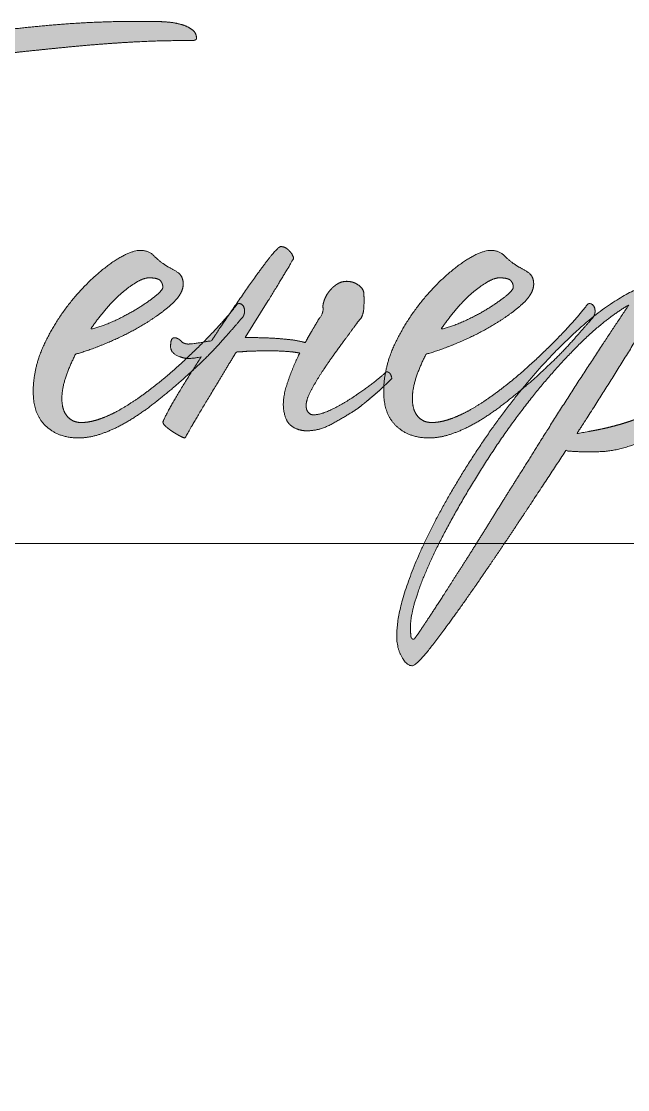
# Model space of a CAD drawing. Header units: metres. Extents: x 0 to 61.5, y -2.9 to 31.9.
# Drawn here: x 46.834 to 47.344, y 2.54 to 3.44 of the extents above; entities that cross this region are included whole.
import ezdxf

# ---------------------------------------------------------------- set-up
doc = ezdxf.new("R2010")
doc.units = ezdxf.units.M
doc.header["$MEASUREMENT"] = 0
doc.layers.add('Level 63', color=7, linetype='Continuous', lineweight=0)

# ---------------------------------------------------------------- blocks, each defined once
blk = doc.blocks.new('*U38')
at = {"linetype": 'Continuous', "lineweight": 0}
h = blk.add_hatch(color=5, dxfattribs=at)
edge = h.paths.add_edge_path()
edge.add_spline(control_points=[(-0.52751, 0.19882), (-0.50841, 0.20081), (-0.48812, 0.203), (-0.46783, 0.20519), (-0.44714, 0.20718), (-0.42646, 0.20916), (-0.40617, 0.21036), (-0.38588, 0.21155), (-0.36718, 0.21155)], knot_values=[0, 0, 0, 0.25, 0.25, 0.5, 0.5, 0.75, 0.75, 1, 1, 1], degree=2, periodic=0)
edge.add_line((-0.36718, 0.21155), (-0.36161, 0.21155))
edge.add_spline(control_points=[(-0.36161, 0.21155), (-0.35763, 0.21155), (-0.35763, 0.21313), (-0.35763, 0.2171), (-0.36082, 0.21948), (-0.364, 0.22185), (-0.36897, 0.22324), (-0.37394, 0.22463), (-0.37971, 0.22502), (-0.38548, 0.22542), (-0.39026, 0.22542)], knot_values=[0, 0, 0, 0.2, 0.2, 0.4, 0.4, 0.6, 0.6, 0.8, 0.8, 1, 1, 1], degree=2, periodic=0)
edge.add_line((-0.39026, 0.22542), (-0.3998, 0.22542))
edge.add_spline(control_points=[(-0.3998, 0.22542), (-0.43322, 0.22542), (-0.46565, 0.22244), (-0.49807, 0.21947), (-0.5303, 0.21472)], knot_values=[0, 0, 0, 0.5, 0.5, 1, 1, 1], degree=2, periodic=0)
edge.add_line((-0.5303, 0.21472), (-0.53945, 0.2163))
edge.add_line((-0.53945, 0.2163), (-0.54462, 0.21274))
edge.add_spline(control_points=[(-0.54462, 0.21274), (-0.55098, 0.21155), (-0.55834, 0.21056), (-0.5657, 0.20956), (-0.57326, 0.20837), (-0.58082, 0.20717), (-0.58818, 0.20578), (-0.59554, 0.20439), (-0.60151, 0.2024), (-0.60628, 0.20121), (-0.60628, 0.19683), (-0.60628, 0.19246), (-0.60429, 0.19086), (-0.6023, 0.18927), (-0.59753, 0.18927), (-0.58838, 0.18927), (-0.57823, 0.19126), (-0.56809, 0.19325), (-0.55894, 0.19444)], knot_values=[0, 0, 0, 0.111111, 0.111111, 0.222222, 0.222222, 0.333333, 0.333333, 0.444444, 0.444444, 0.555556, 0.555556, 0.666667, 0.666667, 0.777778, 0.777778, 0.888889, 0.888889, 1, 1, 1], degree=2, periodic=0)
edge.add_spline(control_points=[(-0.55894, 0.19444), (-0.56411, 0.18689), (-0.57465, 0.17058), (-0.5852, 0.15426), (-0.59793, 0.13417), (-0.61066, 0.11408), (-0.62398, 0.0926), (-0.63731, 0.07111), (-0.64805, 0.05361), (-0.65999, 0.03412), (-0.67113, 0.01403), (-0.68227, -0.00606), (-0.69042, -0.02337), (-0.69858, -0.04068), (-0.70335, -0.05361), (-0.70812, -0.06654), (-0.70733, -0.07171), (-0.70693, -0.07489), (-0.70494, -0.07907), (-0.70295, -0.08324), (-0.70017, -0.08702), (-0.69738, -0.0908), (-0.6942, -0.09339), (-0.69102, -0.09597), (-0.68784, -0.09558), (-0.68505, -0.09518), (-0.68028, -0.08603), (-0.6755, -0.07688), (-0.67073, -0.06554), (-0.66595, -0.0542), (-0.66198, -0.04406), (-0.658, -0.03392), (-0.6572, -0.03192)], knot_values=[0, 0, 0, 0.0625, 0.0625, 0.125, 0.125, 0.1875, 0.1875, 0.25, 0.25, 0.3125, 0.3125, 0.375, 0.375, 0.4375, 0.4375, 0.5, 0.5, 0.5625, 0.5625, 0.625, 0.625, 0.6875, 0.6875, 0.75, 0.75, 0.8125, 0.8125, 0.875, 0.875, 0.9375, 0.9375, 1, 1, 1], degree=2, periodic=0)
edge.add_spline(control_points=[(-0.6572, -0.03192), (-0.6572, -0.02874), (-0.65999, -0.02994)], knot_values=[0, 0, 0, 1, 1, 1], degree=2, periodic=0)
edge.add_spline(control_points=[(-0.65999, -0.02994), (-0.66118, -0.03073), (-0.66377, -0.03391), (-0.66635, -0.03709), (-0.66934, -0.04107), (-0.67232, -0.04505), (-0.67471, -0.04863), (-0.6771, -0.05222), (-0.67829, -0.05341)], knot_values=[0, 0, 0, 0.25, 0.25, 0.5, 0.5, 0.75, 0.75, 1, 1, 1], degree=2, periodic=0)
edge.add_line((-0.67829, -0.05341), (-0.67948, -0.05301))
edge.add_spline(control_points=[(-0.67948, -0.05301), (-0.67948, -0.05181), (-0.67491, -0.04306), (-0.67033, -0.03431), (-0.66158, -0.01939), (-0.65283, -0.00447), (-0.6403, 0.01582), (-0.62776, 0.03611), (-0.61225, 0.06077)], knot_values=[0, 0, 0, 0.25, 0.25, 0.5, 0.5, 0.75, 0.75, 1, 1, 1], degree=2, periodic=0)
edge.add_spline(control_points=[(-0.61225, 0.06077), (-0.59832, 0.08345), (-0.584, 0.10493), (-0.56968, 0.12641), (-0.55575, 0.14909), (-0.5486, 0.16063), (-0.54024, 0.17336), (-0.53189, 0.18609), (-0.52751, 0.19882)], knot_values=[0, 0, 0, 0.25, 0.25, 0.5, 0.5, 0.75, 0.75, 1, 1, 1], degree=2, periodic=0)
h = blk.add_hatch(color=5, dxfattribs=at)
edge = h.paths.add_edge_path()
edge.add_line((-0.18719, -0.20035), (-0.16948, -0.20035))
edge.add_spline(control_points=[(-0.16948, -0.20035), (-0.16465, -0.19362), (-0.15935, -0.18602), (-0.14325, -0.16295), (-0.12518, -0.1357), (-0.1071, -0.10846), (-0.0912, -0.0842)], knot_values=[0, 0, 0, 0.141373, 0.141373, 0.570687, 0.570687, 1, 1, 1], degree=2, periodic=0)
edge.add_spline(control_points=[(-0.0912, -0.0842), (-0.08603, -0.08499), (-0.07968, -0.08499)], knot_values=[0, 0, 0, 1, 1, 1], degree=2, periodic=0)
edge.add_line((-0.07968, -0.08499), (-0.06855, -0.08499))
edge.add_spline(control_points=[(-0.06855, -0.08499), (-0.05663, -0.08499), (-0.04252, -0.08002), (-0.02842, -0.07505), (-0.0161, -0.06888), (-0.00378, -0.06271), (0.00516, -0.05695), (0.0141, -0.05118), (0.0157, -0.04959)], knot_values=[0, 0, 0, 0.25, 0.25, 0.5, 0.5, 0.75, 0.75, 1, 1, 1], degree=2, periodic=0)
edge.add_spline(control_points=[(0.0157, -0.04959), (0.01887, -0.0472), (0.01887, -0.04481), (0.01887, -0.04242), (0.01689, -0.04242), (0.01569, -0.04242), (0.0141, -0.04362)], knot_values=[0, 0, 0, 0.333333, 0.333333, 0.666667, 0.666667, 1, 1, 1], degree=2, periodic=0)
edge.add_spline(control_points=[(0.0141, -0.04362), (0.01211, -0.04481), (0.00853, -0.0462), (0.00495, -0.0476), (0.00097, -0.04919), (-0.00301, -0.05078), (-0.00659, -0.05237), (-0.01017, -0.05396), (-0.01176, -0.05476)], knot_values=[0, 0, 0, 0.25, 0.25, 0.5, 0.5, 0.75, 0.75, 1, 1, 1], degree=2, periodic=0)
edge.add_line((-0.01176, -0.05476), (-0.01256, -0.05237))
edge.add_spline(control_points=[(-0.01256, -0.05237), (-0.01056, -0.05118), (-0.00499, -0.04461), (0.00057, -0.03805), (0.00634, -0.0289), (0.01211, -0.01975), (0.01655, -0.00981), (0.02098, 0.00014), (0.02098, 0.00809)], knot_values=[0, 0, 0, 0.25, 0.25, 0.5, 0.5, 0.75, 0.75, 1, 1, 1], degree=2, periodic=0)
edge.add_spline(control_points=[(0.02098, 0.00809), (0.02098, 0.03952), (-0.01202, 0.03952), (-0.01281, 0.03952), (-0.01321, 0.03932), (-0.01361, 0.03912), (-0.01441, 0.03912)], knot_values=[0, 0, 0, 0.333333, 0.333333, 0.666667, 0.666667, 1, 1, 1], degree=2, periodic=0)
edge.add_spline(control_points=[(-0.01441, 0.03912), (-0.004, 0.05661), (0.00201, 0.06794), (0.00802, 0.07927), (0.00802, 0.08165), (0.00802, 0.08406), (0.00524, 0.08406), (0.00126, 0.08406), (-0.00232, 0.08068), (-0.0059, 0.0773), (-0.00908, 0.07332), (-0.01107, 0.07054), (-0.01863, 0.06), (-0.02619, 0.04946), (-0.03693, 0.03355)], knot_values=[0, 0, 0, 0.142857, 0.142857, 0.285714, 0.285714, 0.428571, 0.428571, 0.571429, 0.571429, 0.714286, 0.714286, 0.857143, 0.857143, 1, 1, 1], degree=2, periodic=0)
edge.add_spline(control_points=[(-0.03693, 0.03355), (-0.05352, 0.02664), (-0.07114, 0.01254)], knot_values=[0, 0, 0, 1, 1, 1], degree=2, periodic=0)
edge.add_line((-0.07114, 0.01254), (-0.07142, 0.01207))
edge.add_spline(control_points=[(-0.07142, 0.01207), (-0.0762, 0.0065), (-0.08694, -0.00563), (-0.09768, -0.01777), (-0.11558, -0.03368), (-0.1192, -0.03682), (-0.12287, -0.0399)], knot_values=[0, 0, 0, 0.417557, 0.417557, 0.835113, 0.835113, 1, 1, 1], degree=2, periodic=0)
edge.add_spline(control_points=[(-0.12287, -0.0399), (-0.13889, -0.05948), (-0.15351, -0.08141), (-0.17102, -0.10766), (-0.18435, -0.13292), (-0.19768, -0.15818), (-0.20544, -0.18046), (-0.2092, -0.19124), (-0.21113, -0.20035)], knot_values=[0, 0, 0, 0.251666, 0.251666, 0.552886, 0.552886, 0.854105, 0.854105, 1, 1, 1], degree=2, periodic=0)
edge.add_line((-0.21113, -0.20035), (-0.20192, -0.20035))
edge.add_spline(control_points=[(-0.20192, -0.20035), (-0.20025, -0.19264), (-0.19649, -0.18247), (-0.18973, -0.16417), (-0.17781, -0.14169), (-0.16588, -0.11922), (-0.15037, -0.09475), (-0.13487, -0.07028), (-0.11738, -0.04801), (-0.09988, -0.02573), (-0.08139, -0.00743), (-0.06291, 0.01087), (-0.04581, 0.02082)], knot_values=[0, 0, 0, 0.100007, 0.100007, 0.280006, 0.280006, 0.460004, 0.460004, 0.640003, 0.640003, 0.820001, 0.820001, 1, 1, 1], degree=2, periodic=0)
edge.add_spline(control_points=[(-0.04581, 0.02082), (-0.05933, 0.00053), (-0.07483, -0.02314), (-0.09034, -0.04681), (-0.10505, -0.07028), (-0.11499, -0.0862), (-0.12592, -0.1035), (-0.13685, -0.12081), (-0.14719, -0.13752), (-0.15753, -0.15423), (-0.16707, -0.16914), (-0.17661, -0.18406), (-0.18397, -0.1954), (-0.18565, -0.198), (-0.18719, -0.20035)], knot_values=[0, 0, 0, 0.160543, 0.160543, 0.321085, 0.321085, 0.481628, 0.481628, 0.642171, 0.642171, 0.802713, 0.802713, 0.963256, 0.963256, 1, 1, 1], degree=2, periodic=0)
edge = h.paths.add_edge_path(flags=16)
edge.add_spline(control_points=[(-0.08318, -0.07186), (-0.08199, -0.06987), (-0.081, -0.06848), (-0.08, -0.06709), (-0.07881, -0.0651), (-0.0629, -0.04043), (-0.04738, -0.01537), (-0.03187, 0.00969), (-0.01914, 0.03078)], knot_values=[0, 0, 0, 0.25, 0.25, 0.5, 0.5, 0.75, 0.75, 1, 1, 1], degree=2, periodic=0)
edge.add_spline(control_points=[(-0.01914, 0.03078), (-0.01755, 0.03118), (-0.01437, 0.03118), (-0.00562, 0.03118), (0.00015, 0.0262), (0.00591, 0.02123), (0.00591, 0.01089)], knot_values=[0, 0, 0, 0.333333, 0.333333, 0.666667, 0.666667, 1, 1, 1], degree=2, periodic=0)
edge.add_spline(control_points=[(0.00591, 0.01089), (0.00591, -0.00224), (0.00035, -0.01418), (-0.00522, -0.02611), (-0.01258, -0.03566), (-0.01994, -0.04521), (-0.0273, -0.05157), (-0.03466, -0.05794), (-0.03863, -0.06032), (-0.04142, -0.06192), (-0.04699, -0.06371), (-0.05256, -0.0655), (-0.05892, -0.06709), (-0.06528, -0.06868), (-0.07185, -0.06987), (-0.07841, -0.07107), (-0.08318, -0.07186)], knot_values=[0, 0, 0, 0.125, 0.125, 0.25, 0.25, 0.375, 0.375, 0.5, 0.5, 0.625, 0.625, 0.75, 0.75, 0.875, 0.875, 1, 1, 1], degree=2, periodic=0)
h = blk.add_hatch(color=5, dxfattribs=at)
edge = h.paths.add_edge_path()
edge.add_spline(control_points=[(-0.22131, -0.0279), (-0.22449, -0.03095), (-0.23048, -0.03549), (-0.23704, -0.04046), (-0.2446, -0.04563), (-0.25256, -0.05081), (-0.26031, -0.05459), (-0.26807, -0.05837), (-0.27324, -0.05837), (-0.27563, -0.05837), (-0.27702, -0.05657), (-0.27842, -0.05478), (-0.27842, -0.05319)], knot_values=[0, 0, 0, 0.154355, 0.154355, 0.323484, 0.323484, 0.492613, 0.492613, 0.661742, 0.661742, 0.830871, 0.830871, 1, 1, 1], degree=2, periodic=0)
edge.add_spline(control_points=[(-0.27842, -0.05319), (-0.27921, -0.04842), (-0.27464, -0.04007), (-0.27006, -0.03171), (-0.26489, -0.02415), (-0.2625, -0.02057), (-0.25852, -0.015), (-0.25455, -0.00943), (-0.25057, -0.00406), (-0.24659, 0.00131), (-0.24341, 0.00569), (-0.24023, 0.01006), (-0.23903, 0.01126)], knot_values=[0, 0, 0, 0.166667, 0.166667, 0.333333, 0.333333, 0.5, 0.5, 0.666667, 0.666667, 0.833333, 0.833333, 1, 1, 1], degree=2, periodic=0)
edge.add_spline(control_points=[(-0.23903, 0.01126), (-0.23704, 0.01404), (-0.23684, 0.02041), (-0.23664, 0.02677), (-0.23704, 0.02996), (-0.23744, 0.03274), (-0.24102, 0.03532), (-0.2446, 0.03791), (-0.24938, 0.03791), (-0.25296, 0.03791), (-0.25614, 0.03592), (-0.25932, 0.03394), (-0.26171, 0.03095), (-0.26409, 0.02796), (-0.26529, 0.02478), (-0.26648, 0.0216), (-0.26648, 0.01961)], knot_values=[0, 0, 0, 0.125, 0.125, 0.25, 0.25, 0.375, 0.375, 0.5, 0.5, 0.625, 0.625, 0.75, 0.75, 0.875, 0.875, 1, 1, 1], degree=2, periodic=0)
edge.add_spline(control_points=[(-0.26648, 0.01961), (-0.26568, 0.01523), (-0.26927, 0.01086), (-0.27006, 0.00966), (-0.27444, 0.00211), (-0.27683, -0.00187), (-0.27921, -0.00625)], knot_values=[0, 0, 0, 0.333333, 0.333333, 0.666667, 0.666667, 1, 1, 1], degree=2, periodic=0)
edge.add_spline(control_points=[(-0.27921, -0.00625), (-0.28319, -0.00506), (-0.28916, -0.00426), (-0.29592, -0.00347), (-0.30348, -0.00307), (-0.31104, -0.00267), (-0.3182, -0.00267)], knot_values=[0, 0, 0, 0.333333, 0.333333, 0.666667, 0.666667, 1, 1, 1], degree=2, periodic=0)
edge.add_line((-0.3182, -0.00267), (-0.32258, -0.00267))
edge.add_line((-0.32258, -0.00267), (-0.30587, 0.02398))
edge.add_spline(control_points=[(-0.30587, 0.02398), (-0.29791, 0.03711), (-0.29274, 0.04566), (-0.28757, 0.05422), (-0.28757, 0.05461)], knot_values=[0, 0, 0, 0.5, 0.5, 1, 1, 1], degree=2, periodic=0)
edge.add_spline(control_points=[(-0.28757, 0.05461), (-0.28796, 0.057), (-0.29075, 0.05998), (-0.29353, 0.06297), (-0.29672, 0.06297), (-0.29871, 0.06297), (-0.30567, 0.05402), (-0.31263, 0.04507), (-0.32218, 0.03134), (-0.32522, 0.02697), (-0.32839, 0.02237)], knot_values=[0, 0, 0, 0.23155, 0.23155, 0.4631, 0.4631, 0.69465, 0.69465, 0.9262, 0.9262, 1, 1, 1], degree=2, periodic=0)
edge.add_line((-0.32839, 0.02237), (-0.32787, 0.02202))
edge.add_spline(control_points=[(-0.32787, 0.02202), (-0.32429, 0.02202), (-0.32329, 0.01863), (-0.3223, 0.01525), (-0.32429, 0.01207)], knot_values=[0, 0, 0, 0.5, 0.5, 1, 1, 1], degree=2, periodic=0)
edge.add_spline(control_points=[(-0.32429, 0.01207), (-0.32906, 0.0065), (-0.3398, -0.00563), (-0.34813, -0.01504), (-0.36076, -0.02672)], knot_values=[0, 0, 0, 0.563292, 0.563292, 1, 1, 1], degree=2, periodic=0)
edge.add_spline(control_points=[(-0.36076, -0.02672), (-0.36136, -0.02762), (-0.36196, -0.02853), (-0.37071, -0.04245), (-0.37628, -0.05239), (-0.38185, -0.06234), (-0.38185, -0.06353), (-0.38185, -0.06512), (-0.37947, -0.06711), (-0.37708, -0.0691), (-0.3743, -0.07089), (-0.37151, -0.07268), (-0.36912, -0.07388), (-0.36673, -0.07507), (-0.36594, -0.07507)], knot_values=[0, 0, 0, 0.024641, 0.024641, 0.187201, 0.187201, 0.349761, 0.349761, 0.512321, 0.512321, 0.67488, 0.67488, 0.83744, 0.83744, 1, 1, 1], degree=2, periodic=0)
edge.add_spline(control_points=[(-0.36594, -0.07507), (-0.36355, -0.07069), (-0.35699, -0.05955), (-0.35042, -0.04841), (-0.34167, -0.03409), (-0.33571, -0.02415), (-0.32894, -0.01301)], knot_values=[0, 0, 0, 0.333333, 0.333333, 0.666667, 0.666667, 1, 1, 1], degree=2, periodic=0)
edge.add_spline(control_points=[(-0.32894, -0.01301), (-0.32576, -0.01301), (-0.32218, -0.01262), (-0.31382, -0.01222), (-0.30507, -0.01222), (-0.29632, -0.01222), (-0.28836, -0.01301), (-0.28558, -0.01341), (-0.28319, -0.01381)], knot_values=[0, 0, 0, 0.25, 0.25, 0.5, 0.5, 0.75, 0.75, 1, 1, 1], degree=2, periodic=0)
edge.add_line((-0.28319, -0.01381), (-0.28398, -0.0154))
edge.add_spline(control_points=[(-0.28398, -0.0154), (-0.28876, -0.02534), (-0.29234, -0.03628), (-0.29592, -0.04722), (-0.29473, -0.05478), (-0.29353, -0.06354), (-0.28876, -0.06672), (-0.28398, -0.0699), (-0.27802, -0.0699), (-0.26887, -0.0699), (-0.25992, -0.06493), (-0.25096, -0.05996), (-0.2446, -0.05598), (-0.24142, -0.05399), (-0.23704, -0.05041), (-0.23266, -0.04683), (-0.22849, -0.04325), (-0.22518, -0.04041), (-0.2225, -0.03783)], knot_values=[0, 0, 0, 0.113755, 0.113755, 0.227509, 0.227509, 0.341264, 0.341264, 0.455018, 0.455018, 0.568773, 0.568773, 0.682527, 0.682527, 0.796282, 0.796282, 0.910037, 0.910037, 1, 1, 1], degree=2, periodic=0)
edge.add_spline(control_points=[(-0.2225, -0.03783), (-0.22224, -0.03287), (-0.22131, -0.0279)], knot_values=[0, 0, 0, 1, 1, 1], degree=2, periodic=0)
h = blk.add_hatch(color=5, dxfattribs=at)
edge = h.paths.add_edge_path()
edge.add_line((-0.3544, -0.01659), (-0.35639, -0.01699))
edge.add_spline(control_points=[(-0.35639, -0.01699), (-0.36134, -0.01789), (-0.36477, -0.01765)], knot_values=[0, 0, 0, 1, 1, 1], degree=2, periodic=0)
edge.add_spline(control_points=[(-0.36477, -0.01765), (-0.37061, -0.02311), (-0.3768, -0.02851), (-0.38516, -0.03567), (-0.39371, -0.04203), (-0.40226, -0.0484), (-0.41062, -0.05337), (-0.41897, -0.05835), (-0.42673, -0.06113), (-0.43449, -0.06392), (-0.44085, -0.06392), (-0.44722, -0.06392), (-0.451, -0.05934), (-0.45478, -0.05476), (-0.45478, -0.0468), (-0.45478, -0.03964), (-0.45199, -0.03128), (-0.44921, -0.02292), (-0.44483, -0.01457)], knot_values=[0, 0, 0, 0.047522, 0.047522, 0.166582, 0.166582, 0.285641, 0.285641, 0.404701, 0.404701, 0.523761, 0.523761, 0.642821, 0.642821, 0.76188, 0.76188, 0.88094, 0.88094, 1, 1, 1], degree=2, periodic=0)
edge.add_spline(control_points=[(-0.44483, -0.01457), (-0.43568, -0.01218), (-0.42236, -0.00661), (-0.40903, -0.00104), (-0.39689, 0.00613), (-0.38476, 0.01329), (-0.376, 0.02105), (-0.36725, 0.02881), (-0.36725, 0.03598), (-0.36725, 0.04235), (-0.37243, 0.04513), (-0.3776, 0.04792), (-0.38118, 0.0503), (-0.38476, 0.05269), (-0.38854, 0.05647), (-0.39232, 0.06025), (-0.39789, 0.06025), (-0.40584, 0.06025), (-0.41877, 0.0513), (-0.4317, 0.04235), (-0.44443, 0.02782), (-0.45717, 0.01329), (-0.46632, -0.00502), (-0.47547, -0.02333), (-0.47547, -0.04164), (-0.47547, -0.05796), (-0.46632, -0.06651), (-0.45717, -0.07507), (-0.44284, -0.07507), (-0.43449, -0.07507), (-0.42514, -0.07168), (-0.41579, -0.0683), (-0.40624, -0.06253), (-0.39669, -0.05675), (-0.38715, -0.0492), (-0.3776, -0.04164), (-0.36845, -0.03368), (-0.36443, -0.0301), (-0.36076, -0.02672)], knot_values=[0, 0, 0, 0.054871, 0.054871, 0.109741, 0.109741, 0.164612, 0.164612, 0.219482, 0.219482, 0.274353, 0.274353, 0.329223, 0.329223, 0.384094, 0.384094, 0.438964, 0.438964, 0.493835, 0.493835, 0.548705, 0.548705, 0.603576, 0.603576, 0.658446, 0.658446, 0.713317, 0.713317, 0.768187, 0.768187, 0.823058, 0.823058, 0.877928, 0.877928, 0.932799, 0.932799, 0.987669, 0.987669, 1, 1, 1], degree=2, periodic=0)
edge.add_spline(control_points=[(-0.36076, -0.02672), (-0.35744, -0.02166), (-0.3544, -0.01659)], knot_values=[0, 0, 0, 1, 1, 1], degree=2, periodic=0)
edge = h.paths.add_edge_path(flags=16)
edge.add_spline(control_points=[(-0.43409, 0.00341), (-0.42892, 0.01097), (-0.42315, 0.01774), (-0.41738, 0.0245), (-0.41161, 0.02947), (-0.40584, 0.03444), (-0.40067, 0.03743), (-0.3955, 0.04041), (-0.39192, 0.04041), (-0.38555, 0.04041), (-0.38376, 0.03842), (-0.38197, 0.03643), (-0.38197, 0.03365)], knot_values=[0, 0, 0, 0.166667, 0.166667, 0.333333, 0.333333, 0.5, 0.5, 0.666667, 0.666667, 0.833333, 0.833333, 1, 1, 1], degree=2, periodic=0)
edge.add_spline(control_points=[(-0.38197, 0.03365), (-0.38197, 0.03166), (-0.38734, 0.02728), (-0.39272, 0.02291), (-0.40047, 0.01813), (-0.40823, 0.01336), (-0.41738, 0.00918), (-0.42653, 0.00501), (-0.43409, 0.00341)], knot_values=[0, 0, 0, 0.25, 0.25, 0.5, 0.5, 0.75, 0.75, 1, 1, 1], degree=2, periodic=0)
h = blk.add_hatch(color=5, dxfattribs=at)
edge = h.paths.add_edge_path()
edge.add_spline(control_points=[(-0.07114, 0.01254), (-0.06951, 0.0155), (-0.07043, 0.01863), (-0.07142, 0.02202), (-0.075, 0.02202)], knot_values=[0, 0, 0, 0.480917, 0.480917, 1, 1, 1], degree=2, periodic=0)
edge.add_spline(control_points=[(-0.075, 0.02202), (-0.08177, 0.01287), (-0.09509, -0.00106), (-0.10842, -0.01498), (-0.12394, -0.02851), (-0.13229, -0.03567), (-0.14084, -0.04203), (-0.1494, -0.0484), (-0.15775, -0.05337), (-0.16611, -0.05835), (-0.17386, -0.06113), (-0.18162, -0.06392), (-0.18799, -0.06392), (-0.19435, -0.06392), (-0.19813, -0.05934), (-0.20191, -0.05476), (-0.20191, -0.0468), (-0.20191, -0.03964), (-0.19913, -0.03128), (-0.19634, -0.02292), (-0.19197, -0.01457)], knot_values=[0, 0, 0, 0.1, 0.1, 0.2, 0.2, 0.3, 0.3, 0.4, 0.4, 0.5, 0.5, 0.6, 0.6, 0.7, 0.7, 0.8, 0.8, 0.9, 0.9, 1, 1, 1], degree=2, periodic=0)
edge.add_spline(control_points=[(-0.19197, -0.01457), (-0.18282, -0.01218), (-0.16949, -0.00661), (-0.15616, -0.00104), (-0.14403, 0.00613), (-0.13189, 0.01329), (-0.12314, 0.02105), (-0.11439, 0.02881), (-0.11439, 0.03598), (-0.11439, 0.04235), (-0.11956, 0.04513), (-0.12473, 0.04792), (-0.12831, 0.0503), (-0.13189, 0.05269), (-0.13567, 0.05647), (-0.13945, 0.06025), (-0.14502, 0.06025), (-0.15298, 0.06025), (-0.16591, 0.0513), (-0.17884, 0.04235), (-0.19157, 0.02782), (-0.2043, 0.01329), (-0.21345, -0.00502), (-0.219, -0.01613), (-0.22119, -0.02724)], knot_values=[0, 0, 0, 0.086156, 0.086156, 0.172312, 0.172312, 0.258468, 0.258468, 0.344624, 0.344624, 0.430779, 0.430779, 0.516935, 0.516935, 0.603091, 0.603091, 0.689247, 0.689247, 0.775403, 0.775403, 0.861559, 0.861559, 0.947715, 0.947715, 1, 1, 1], degree=2, periodic=0)
edge.add_line((-0.22119, -0.02724), (-0.22073, -0.02733))
edge.add_spline(control_points=[(-0.22073, -0.02733), (-0.21755, -0.02733), (-0.21675, -0.03211)], knot_values=[0, 0, 0, 1, 1, 1], degree=2, periodic=0)
edge.add_line((-0.21675, -0.03211), (-0.22113, -0.03648))
edge.add_spline(control_points=[(-0.22113, -0.03648), (-0.22179, -0.03715), (-0.2225, -0.03783)], knot_values=[0, 0, 0, 1, 1, 1], degree=2, periodic=0)
edge.add_spline(control_points=[(-0.2225, -0.03783), (-0.2226, -0.03973), (-0.2226, -0.04164), (-0.2226, -0.05796), (-0.21345, -0.06651), (-0.2043, -0.07507), (-0.18997, -0.07507), (-0.18162, -0.07507), (-0.17227, -0.07168), (-0.16293, -0.0683), (-0.15338, -0.06253), (-0.14383, -0.05675), (-0.13428, -0.0492), (-0.1285, -0.04462), (-0.12287, -0.0399)], knot_values=[0, 0, 0, 0.018213, 0.018213, 0.193372, 0.193372, 0.368531, 0.368531, 0.54369, 0.54369, 0.718849, 0.718849, 0.894009, 0.894009, 1, 1, 1], degree=2, periodic=0)
edge.add_spline(control_points=[(-0.12287, -0.0399), (-0.11972, -0.03605), (-0.11651, -0.03229), (-0.09701, -0.00941), (-0.07653, 0.00809), (-0.07382, 0.0104), (-0.07114, 0.01254)], knot_values=[0, 0, 0, 0.126896, 0.126896, 0.89826, 0.89826, 1, 1, 1], degree=2, periodic=0)
edge = h.paths.add_edge_path(flags=16)
edge.add_spline(control_points=[(-0.18123, 0.00341), (-0.17605, 0.01097), (-0.17029, 0.01774), (-0.16452, 0.0245), (-0.15875, 0.02947), (-0.15298, 0.03444), (-0.14781, 0.03743), (-0.14263, 0.04041), (-0.13905, 0.04041), (-0.13269, 0.04041), (-0.1309, 0.03842), (-0.12911, 0.03643), (-0.12911, 0.03365)], knot_values=[0, 0, 0, 0.166667, 0.166667, 0.333333, 0.333333, 0.5, 0.5, 0.666667, 0.666667, 0.833333, 0.833333, 1, 1, 1], degree=2, periodic=0)
edge.add_spline(control_points=[(-0.12911, 0.03365), (-0.12911, 0.03166), (-0.13448, 0.02728), (-0.13985, 0.02291), (-0.14761, 0.01813), (-0.15537, 0.01336), (-0.16452, 0.00918), (-0.17367, 0.00501), (-0.18123, 0.00341)], knot_values=[0, 0, 0, 0.25, 0.25, 0.5, 0.5, 0.75, 0.75, 1, 1, 1], degree=2, periodic=0)
h = blk.add_hatch(color=5, dxfattribs=at)
edge = h.paths.add_edge_path()
edge.add_spline(control_points=[(-0.32787, 0.02202), (-0.33027, 0.01877), (-0.33349, 0.01493)], knot_values=[0, 0, 0, 1, 1, 1], degree=2, periodic=0)
edge.add_spline(control_points=[(-0.33349, 0.01493), (-0.33787, 0.00852), (-0.34247, 0.00171), (-0.34446, -0.00148), (-0.34684, -0.00506)], knot_values=[0, 0, 0, 0.299722, 0.299722, 1, 1, 1], degree=2, periodic=0)
edge.add_spline(control_points=[(-0.34684, -0.00506), (-0.34987, -0.00536), (-0.35266, -0.00589)], knot_values=[0, 0, 0, 1, 1, 1], degree=2, periodic=0)
edge.add_spline(control_points=[(-0.35266, -0.00589), (-0.35851, -0.0118), (-0.36477, -0.01765)], knot_values=[0, 0, 0, 1, 1, 1], degree=2, periodic=0)
edge.add_spline(control_points=[(-0.36477, -0.01765), (-0.36134, -0.01789), (-0.35639, -0.01699)], knot_values=[0, 0, 0, 1, 1, 1], degree=2, periodic=0)
edge.add_line((-0.35639, -0.01699), (-0.3544, -0.01659))
edge.add_spline(control_points=[(-0.3544, -0.01659), (-0.35744, -0.02166), (-0.36076, -0.02672)], knot_values=[0, 0, 0, 1, 1, 1], degree=2, periodic=0)
edge.add_spline(control_points=[(-0.36076, -0.02672), (-0.34816, -0.01507), (-0.33985, -0.00569)], knot_values=[0, 0, 0, 1, 1, 1], degree=2, periodic=0)
edge.add_line((-0.33985, -0.00569), (-0.3398, -0.00563))
edge.add_spline(control_points=[(-0.3398, -0.00563), (-0.32906, 0.0065), (-0.32429, 0.01207)], knot_values=[0, 0, 0, 1, 1, 1], degree=2, periodic=0)
edge.add_spline(control_points=[(-0.32429, 0.01207), (-0.3223, 0.01525), (-0.32329, 0.01863), (-0.32429, 0.02202), (-0.32787, 0.02202)], knot_values=[0, 0, 0, 0.5, 0.5, 1, 1, 1], degree=2, periodic=0)
h = blk.add_hatch(color=5, dxfattribs=at)
edge = h.paths.add_edge_path()
edge.add_spline(control_points=[(-0.33349, 0.01493), (-0.33936, 0.00793), (-0.34796, -0.00106), (-0.35028, -0.00348), (-0.35266, -0.00589)], knot_values=[0, 0, 0, 0.787625, 0.787625, 1, 1, 1], degree=2, periodic=0)
edge.add_spline(control_points=[(-0.35266, -0.00589), (-0.34987, -0.00536), (-0.34684, -0.00506)], knot_values=[0, 0, 0, 1, 1, 1], degree=2, periodic=0)
edge.add_spline(control_points=[(-0.34684, -0.00506), (-0.34446, -0.00148), (-0.34247, 0.0017)], knot_values=[0, 0, 0, 1, 1, 1], degree=2, periodic=0)
edge.add_line((-0.34247, 0.0017), (-0.34247, 0.00171))
edge.add_spline(control_points=[(-0.34247, 0.00171), (-0.33787, 0.00852), (-0.33349, 0.01493)], knot_values=[0, 0, 0, 1, 1, 1], degree=2, periodic=0)
h = blk.add_hatch(color=5, dxfattribs=at)
edge = h.paths.add_edge_path()
edge.add_spline(control_points=[(-0.36554, -0.00704), (-0.36753, -0.00665), (-0.36872, -0.00525), (-0.36992, -0.00386), (-0.37191, -0.00307), (-0.37629, -0.00148), (-0.37629, -0.00784)], knot_values=[0, 0, 0, 0.333333, 0.333333, 0.666667, 0.666667, 1, 1, 1], degree=2, periodic=0)
edge.add_spline(control_points=[(-0.37629, -0.00784), (-0.37708, -0.01421), (-0.36912, -0.01659)], knot_values=[0, 0, 0, 1, 1, 1], degree=2, periodic=0)
edge.add_spline(control_points=[(-0.36912, -0.01659), (-0.36739, -0.01746), (-0.36477, -0.01765)], knot_values=[0, 0, 0, 1, 1, 1], degree=2, periodic=0)
edge.add_spline(control_points=[(-0.36477, -0.01765), (-0.35851, -0.0118), (-0.35266, -0.00589)], knot_values=[0, 0, 0, 1, 1, 1], degree=2, periodic=0)
edge.add_spline(control_points=[(-0.35266, -0.00589), (-0.35354, -0.00606), (-0.3544, -0.00625), (-0.36395, -0.00784), (-0.36554, -0.00704)], knot_values=[0, 0, 0, 0.193262, 0.193262, 1, 1, 1], degree=2, periodic=0)
h = blk.add_hatch(color=5, dxfattribs=at)
edge = h.paths.add_edge_path()
edge.add_spline(control_points=[(-0.2225, -0.03783), (-0.22179, -0.03715), (-0.22113, -0.03648)], knot_values=[0, 0, 0, 1, 1, 1], degree=2, periodic=0)
edge.add_line((-0.22113, -0.03648), (-0.21675, -0.03211))
edge.add_spline(control_points=[(-0.21675, -0.03211), (-0.21755, -0.02733), (-0.22073, -0.02733)], knot_values=[0, 0, 0, 1, 1, 1], degree=2, periodic=0)
edge.add_spline(control_points=[(-0.22073, -0.02733), (-0.22101, -0.02761), (-0.22131, -0.0279)], knot_values=[0, 0, 0, 1, 1, 1], degree=2, periodic=0)
edge.add_spline(control_points=[(-0.22131, -0.0279), (-0.22224, -0.03287), (-0.2225, -0.03783)], knot_values=[0, 0, 0, 1, 1, 1], degree=2, periodic=0)
h = blk.add_hatch(color=5, dxfattribs=at)
edge = h.paths.add_edge_path()
edge.add_line((-0.20192, -0.20035), (-0.21113, -0.20035))
edge.add_spline(control_points=[(-0.21113, -0.20035), (-0.2132, -0.21005), (-0.2132, -0.21785), (-0.2132, -0.2266), (-0.20962, -0.23296), (-0.20604, -0.23933), (-0.20207, -0.23933), (-0.19889, -0.23933), (-0.18717, -0.22421), (-0.17931, -0.21407), (-0.16948, -0.20035)], knot_values=[0, 0, 0, 0.123175, 0.123175, 0.362046, 0.362046, 0.600918, 0.600918, 0.839789, 0.839789, 1, 1, 1], degree=2, periodic=0)
edge.add_line((-0.16948, -0.20035), (-0.18719, -0.20035))
edge.add_spline(control_points=[(-0.18719, -0.20035), (-0.19237, -0.20829), (-0.19589, -0.21351), (-0.20047, -0.22027), (-0.20086, -0.22027), (-0.20285, -0.22027), (-0.20305, -0.21748), (-0.20325, -0.2147), (-0.20325, -0.21112), (-0.20325, -0.20652), (-0.20192, -0.20035)], knot_values=[0, 0, 0, 0.182925, 0.182925, 0.420144, 0.420144, 0.657362, 0.657362, 0.89458, 0.89458, 1, 1, 1], degree=2, periodic=0)
at = {"color": 5, "linetype": 'Continuous', "lineweight": 0, "flags": 128}
for points in [[(-0.3998, 0.22542), (-0.39026, 0.22542)], [(-0.36161, 0.21155), (-0.36718, 0.21155)], [(-0.30587, 0.02398), (-0.32258, -0.00267), (-0.3182, -0.00267)], [(-0.28398, -0.0154), (-0.28319, -0.01381)], [(-0.3544, -0.01659), (-0.35639, -0.01699)], [(-0.21675, -0.03211), (-0.22113, -0.03648)]]:
    blk.add_lwpolyline(points, dxfattribs=at)
at = {"color": 5, "linetype": 'Continuous', "lineweight": 0}
for points, knots in [([(-0.5303, 0.21472), (-0.49807, 0.21947), (-0.46565, 0.22244), (-0.43322, 0.22542), (-0.3998, 0.22542)], [0, 0, 0, 0.5, 0.5, 1, 1, 1]), ([(-0.39026, 0.22542), (-0.38548, 0.22542), (-0.37971, 0.22502), (-0.37394, 0.22463), (-0.36897, 0.22324), (-0.364, 0.22185), (-0.36082, 0.21948), (-0.35763, 0.2171), (-0.35763, 0.21313), (-0.35763, 0.21155), (-0.36161, 0.21155)], [0, 0, 0, 0.2, 0.2, 0.4, 0.4, 0.6, 0.6, 0.8, 0.8, 1, 1, 1]), ([(-0.36718, 0.21155), (-0.38588, 0.21155), (-0.40617, 0.21036), (-0.42646, 0.20916), (-0.44714, 0.20718), (-0.46783, 0.20519), (-0.48812, 0.203), (-0.50841, 0.20081), (-0.52751, 0.19882), (-0.53189, 0.18609), (-0.54024, 0.17336), (-0.5486, 0.16063), (-0.55575, 0.14909), (-0.56968, 0.12641), (-0.584, 0.10493), (-0.59832, 0.08345), (-0.61225, 0.06077)], [0, 0, 0, 0.125, 0.125, 0.25, 0.25, 0.375, 0.375, 0.5, 0.5, 0.625, 0.625, 0.75, 0.75, 0.875, 0.875, 1, 1, 1]), ([(-0.01176, -0.05476), (-0.01017, -0.05396), (-0.00659, -0.05237), (-0.00301, -0.05078), (0.00097, -0.04919), (0.00495, -0.0476), (0.00853, -0.0462), (0.01211, -0.04481), (0.0141, -0.04362), (0.01569, -0.04242), (0.01689, -0.04242), (0.01887, -0.04242), (0.01887, -0.04481), (0.01887, -0.0472), (0.0157, -0.04959), (0.0141, -0.05118), (0.00516, -0.05695), (-0.00378, -0.06271), (-0.0161, -0.06888), (-0.02842, -0.07505), (-0.04252, -0.08002), (-0.05663, -0.08499), (-0.06855, -0.08499), (-0.07332, -0.08499), (-0.07968, -0.08499), (-0.08603, -0.08499), (-0.0912, -0.0842), (-0.1071, -0.10846), (-0.12518, -0.1357), (-0.14325, -0.16295), (-0.15935, -0.18602), (-0.17545, -0.20909), (-0.18717, -0.22421), (-0.19889, -0.23933), (-0.20207, -0.23933), (-0.20604, -0.23933), (-0.20962, -0.23296), (-0.2132, -0.2266), (-0.2132, -0.21785), (-0.2132, -0.20273), (-0.20544, -0.18046), (-0.19768, -0.15818), (-0.18435, -0.13292), (-0.17102, -0.10766), (-0.15351, -0.08141), (-0.13601, -0.05516), (-0.11651, -0.03229), (-0.09701, -0.00941), (-0.07653, 0.00809), (-0.05604, 0.02559), (-0.03693, 0.03355), (-0.02619, 0.04946), (-0.01863, 0.06), (-0.01107, 0.07054), (-0.00908, 0.07332), (-0.0059, 0.0773), (-0.00232, 0.08068), (0.00126, 0.08406), (0.00524, 0.08406), (0.00802, 0.08406), (0.00802, 0.08165), (0.00802, 0.07927), (0.00201, 0.06794), (-0.004, 0.05661), (-0.01441, 0.03912), (-0.01361, 0.03912), (-0.01321, 0.03932), (-0.01281, 0.03952), (-0.01202, 0.03952), (0.02098, 0.03952), (0.02098, 0.00809)], [0, 0, 0, 0.028571, 0.028571, 0.057143, 0.057143, 0.085714, 0.085714, 0.114286, 0.114286, 0.142857, 0.142857, 0.171429, 0.171429, 0.2, 0.2, 0.228571, 0.228571, 0.257143, 0.257143, 0.285714, 0.285714, 0.314286, 0.314286, 0.342857, 0.342857, 0.371429, 0.371429, 0.4, 0.4, 0.428571, 0.428571, 0.457143, 0.457143, 0.485714, 0.485714, 0.514286, 0.514286, 0.542857, 0.542857, 0.571429, 0.571429, 0.6, 0.6, 0.628571, 0.628571, 0.657143, 0.657143, 0.685714, 0.685714, 0.714286, 0.714286, 0.742857, 0.742857, 0.771429, 0.771429, 0.8, 0.8, 0.828571, 0.828571, 0.857143, 0.857143, 0.885714, 0.885714, 0.914286, 0.914286, 0.942857, 0.942857, 0.971429, 0.971429, 1, 1, 1]), ([(-0.35639, -0.01699), (-0.36514, -0.01858), (-0.36912, -0.01659), (-0.37708, -0.01421), (-0.37629, -0.00784), (-0.37629, -0.00148), (-0.37191, -0.00307), (-0.36992, -0.00386), (-0.36872, -0.00525), (-0.36753, -0.00665), (-0.36554, -0.00704), (-0.36395, -0.00784), (-0.3544, -0.00625), (-0.35082, -0.00545), (-0.34684, -0.00506), (-0.34446, -0.00148), (-0.34247, 0.00171), (-0.33173, 0.01762), (-0.32218, 0.03134), (-0.31263, 0.04507), (-0.30567, 0.05402), (-0.29871, 0.06297), (-0.29672, 0.06297), (-0.29353, 0.06297), (-0.29075, 0.05998), (-0.28796, 0.057), (-0.28757, 0.05461), (-0.28757, 0.05422), (-0.29274, 0.04566), (-0.29791, 0.03711), (-0.30587, 0.02398)], [0, 0, 0, 0.066667, 0.066667, 0.133333, 0.133333, 0.2, 0.2, 0.266667, 0.266667, 0.333333, 0.333333, 0.4, 0.4, 0.466667, 0.466667, 0.533333, 0.533333, 0.6, 0.6, 0.666667, 0.666667, 0.733333, 0.733333, 0.8, 0.8, 0.866667, 0.866667, 0.933333, 0.933333, 1, 1, 1]), ([(-0.32429, 0.01207), (-0.32906, 0.0065), (-0.3398, -0.00563), (-0.35054, -0.01777), (-0.36845, -0.03368), (-0.3776, -0.04164), (-0.38715, -0.0492), (-0.39669, -0.05675), (-0.40624, -0.06253), (-0.41579, -0.0683), (-0.42514, -0.07168), (-0.43449, -0.07507), (-0.44284, -0.07507), (-0.45717, -0.07507), (-0.46632, -0.06651), (-0.47547, -0.05796), (-0.47547, -0.04164), (-0.47547, -0.02333), (-0.46632, -0.00502), (-0.45717, 0.01329), (-0.44443, 0.02782), (-0.4317, 0.04235), (-0.41877, 0.0513), (-0.40584, 0.06025), (-0.39789, 0.06025), (-0.39232, 0.06025), (-0.38854, 0.05647), (-0.38476, 0.05269), (-0.38118, 0.0503), (-0.3776, 0.04792), (-0.37243, 0.04513), (-0.36725, 0.04235), (-0.36725, 0.03598), (-0.36725, 0.02881), (-0.376, 0.02105), (-0.38476, 0.01329), (-0.39689, 0.00613), (-0.40903, -0.00104), (-0.42236, -0.00661), (-0.43568, -0.01218), (-0.44483, -0.01457), (-0.44921, -0.02292), (-0.45199, -0.03128), (-0.45478, -0.03964), (-0.45478, -0.0468), (-0.45478, -0.05476), (-0.451, -0.05934), (-0.44722, -0.06392), (-0.44085, -0.06392), (-0.43449, -0.06392), (-0.42673, -0.06113), (-0.41897, -0.05835), (-0.41062, -0.05337), (-0.40226, -0.0484), (-0.39371, -0.04203), (-0.38516, -0.03567), (-0.3768, -0.02851), (-0.36129, -0.01498), (-0.34796, -0.00106), (-0.33463, 0.01287), (-0.32787, 0.02202), (-0.32429, 0.02202), (-0.32329, 0.01863), (-0.3223, 0.01525), (-0.32429, 0.01207)], [0, 0, 0, 0.03125, 0.03125, 0.0625, 0.0625, 0.09375, 0.09375, 0.125, 0.125, 0.15625, 0.15625, 0.1875, 0.1875, 0.21875, 0.21875, 0.25, 0.25, 0.28125, 0.28125, 0.3125, 0.3125, 0.34375, 0.34375, 0.375, 0.375, 0.40625, 0.40625, 0.4375, 0.4375, 0.46875, 0.46875, 0.5, 0.5, 0.53125, 0.53125, 0.5625, 0.5625, 0.59375, 0.59375, 0.625, 0.625, 0.65625, 0.65625, 0.6875, 0.6875, 0.71875, 0.71875, 0.75, 0.75, 0.78125, 0.78125, 0.8125, 0.8125, 0.84375, 0.84375, 0.875, 0.875, 0.90625, 0.90625, 0.9375, 0.9375, 0.96875, 0.96875, 1, 1, 1]), ([(-0.07142, 0.01207), (-0.0762, 0.0065), (-0.08694, -0.00563), (-0.09768, -0.01777), (-0.11558, -0.03368), (-0.12473, -0.04164), (-0.13428, -0.0492), (-0.14383, -0.05675), (-0.15338, -0.06253), (-0.16293, -0.0683), (-0.17227, -0.07168), (-0.18162, -0.07507), (-0.18997, -0.07507), (-0.2043, -0.07507), (-0.21345, -0.06651), (-0.2226, -0.05796), (-0.2226, -0.04164), (-0.2226, -0.02333), (-0.21345, -0.00502), (-0.2043, 0.01329), (-0.19157, 0.02782), (-0.17884, 0.04235), (-0.16591, 0.0513), (-0.15298, 0.06025), (-0.14502, 0.06025), (-0.13945, 0.06025), (-0.13567, 0.05647), (-0.13189, 0.05269), (-0.12831, 0.0503), (-0.12473, 0.04792), (-0.11956, 0.04513), (-0.11439, 0.04235), (-0.11439, 0.03598), (-0.11439, 0.02881), (-0.12314, 0.02105), (-0.13189, 0.01329), (-0.14403, 0.00613), (-0.15616, -0.00104), (-0.16949, -0.00661), (-0.18282, -0.01218), (-0.19197, -0.01457), (-0.19634, -0.02292), (-0.19913, -0.03128), (-0.20191, -0.03964), (-0.20191, -0.0468), (-0.20191, -0.05476), (-0.19813, -0.05934), (-0.19435, -0.06392), (-0.18799, -0.06392), (-0.18162, -0.06392), (-0.17386, -0.06113), (-0.16611, -0.05835), (-0.15775, -0.05337), (-0.1494, -0.0484), (-0.14084, -0.04203), (-0.13229, -0.03567), (-0.12394, -0.02851), (-0.10842, -0.01498), (-0.09509, -0.00106), (-0.08177, 0.01287), (-0.075, 0.02202), (-0.07142, 0.02202), (-0.07043, 0.01863), (-0.06943, 0.01525), (-0.07142, 0.01207)], [0, 0, 0, 0.03125, 0.03125, 0.0625, 0.0625, 0.09375, 0.09375, 0.125, 0.125, 0.15625, 0.15625, 0.1875, 0.1875, 0.21875, 0.21875, 0.25, 0.25, 0.28125, 0.28125, 0.3125, 0.3125, 0.34375, 0.34375, 0.375, 0.375, 0.40625, 0.40625, 0.4375, 0.4375, 0.46875, 0.46875, 0.5, 0.5, 0.53125, 0.53125, 0.5625, 0.5625, 0.59375, 0.59375, 0.625, 0.625, 0.65625, 0.65625, 0.6875, 0.6875, 0.71875, 0.71875, 0.75, 0.75, 0.78125, 0.78125, 0.8125, 0.8125, 0.84375, 0.84375, 0.875, 0.875, 0.90625, 0.90625, 0.9375, 0.9375, 0.96875, 0.96875, 1, 1, 1]), ([(-0.38197, 0.03365), (-0.38197, 0.03643), (-0.38376, 0.03842), (-0.38555, 0.04041), (-0.39192, 0.04041), (-0.3955, 0.04041), (-0.40067, 0.03743), (-0.40584, 0.03444), (-0.41161, 0.02947), (-0.41738, 0.0245), (-0.42315, 0.01774), (-0.42892, 0.01097), (-0.43409, 0.00341), (-0.42653, 0.00501), (-0.41738, 0.00918), (-0.40823, 0.01336), (-0.40047, 0.01813), (-0.39272, 0.02291), (-0.38734, 0.02728), (-0.38197, 0.03166), (-0.38197, 0.03365)], [0, 0, 0, 0.1, 0.1, 0.2, 0.2, 0.3, 0.3, 0.4, 0.4, 0.5, 0.5, 0.6, 0.6, 0.7, 0.7, 0.8, 0.8, 0.9, 0.9, 1, 1, 1]), ([(-0.12911, 0.03365), (-0.12911, 0.03643), (-0.1309, 0.03842), (-0.13269, 0.04041), (-0.13905, 0.04041), (-0.14263, 0.04041), (-0.14781, 0.03743), (-0.15298, 0.03444), (-0.15875, 0.02947), (-0.16452, 0.0245), (-0.17029, 0.01774), (-0.17605, 0.01097), (-0.18123, 0.00341), (-0.17367, 0.00501), (-0.16452, 0.00918), (-0.15537, 0.01336), (-0.14761, 0.01813), (-0.13985, 0.02291), (-0.13448, 0.02728), (-0.12911, 0.03166), (-0.12911, 0.03365)], [0, 0, 0, 0.1, 0.1, 0.2, 0.2, 0.3, 0.3, 0.4, 0.4, 0.5, 0.5, 0.6, 0.6, 0.7, 0.7, 0.8, 0.8, 0.9, 0.9, 1, 1, 1]), ([(-0.3182, -0.00267), (-0.31104, -0.00267), (-0.30348, -0.00307), (-0.29592, -0.00347), (-0.28916, -0.00426), (-0.28319, -0.00506), (-0.27921, -0.00625), (-0.27683, -0.00187), (-0.27444, 0.00211), (-0.27006, 0.00966), (-0.26927, 0.01086), (-0.26568, 0.01523), (-0.26648, 0.01961), (-0.26648, 0.0216), (-0.26529, 0.02478), (-0.26409, 0.02796), (-0.26171, 0.03095), (-0.25932, 0.03394), (-0.25614, 0.03592), (-0.25296, 0.03791), (-0.24938, 0.03791), (-0.2446, 0.03791), (-0.24102, 0.03532), (-0.23744, 0.03274), (-0.23704, 0.02996), (-0.23664, 0.02677), (-0.23684, 0.02041), (-0.23704, 0.01404), (-0.23903, 0.01126), (-0.24023, 0.01006), (-0.24341, 0.00569), (-0.24659, 0.00131), (-0.25057, -0.00406), (-0.25455, -0.00943), (-0.25852, -0.015), (-0.2625, -0.02057), (-0.26489, -0.02415), (-0.27006, -0.03171), (-0.27464, -0.04007), (-0.27921, -0.04842), (-0.27842, -0.05319), (-0.27842, -0.05478), (-0.27702, -0.05657), (-0.27563, -0.05837), (-0.27324, -0.05837), (-0.26807, -0.05837), (-0.26031, -0.05459), (-0.25256, -0.05081), (-0.2446, -0.04563), (-0.23704, -0.04046), (-0.23048, -0.03549), (-0.22391, -0.03052), (-0.22073, -0.02733), (-0.21755, -0.02733), (-0.21675, -0.03211)], [0, 0, 0, 0.037037, 0.037037, 0.074074, 0.074074, 0.111111, 0.111111, 0.148148, 0.148148, 0.185185, 0.185185, 0.222222, 0.222222, 0.259259, 0.259259, 0.296296, 0.296296, 0.333333, 0.333333, 0.37037, 0.37037, 0.407407, 0.407407, 0.444444, 0.444444, 0.481481, 0.481481, 0.518519, 0.518519, 0.555556, 0.555556, 0.592593, 0.592593, 0.62963, 0.62963, 0.666667, 0.666667, 0.703704, 0.703704, 0.740741, 0.740741, 0.777778, 0.777778, 0.814815, 0.814815, 0.851852, 0.851852, 0.888889, 0.888889, 0.925926, 0.925926, 0.962963, 0.962963, 1, 1, 1]), ([(0.00591, 0.01089), (0.00591, 0.02123), (0.00015, 0.0262), (-0.00562, 0.03118), (-0.01437, 0.03118), (-0.01755, 0.03118), (-0.01914, 0.03078), (-0.03187, 0.00969), (-0.04738, -0.01537), (-0.0629, -0.04043), (-0.07881, -0.0651), (-0.08, -0.06709), (-0.081, -0.06848), (-0.08199, -0.06987), (-0.08318, -0.07186), (-0.07841, -0.07107), (-0.07185, -0.06987), (-0.06528, -0.06868), (-0.05892, -0.06709), (-0.05256, -0.0655), (-0.04699, -0.06371), (-0.04142, -0.06192), (-0.03863, -0.06032), (-0.03466, -0.05794), (-0.0273, -0.05157), (-0.01994, -0.04521), (-0.01258, -0.03566), (-0.00522, -0.02611), (0.00035, -0.01418), (0.00591, -0.00224), (0.00591, 0.01089)], [0, 0, 0, 0.066667, 0.066667, 0.133333, 0.133333, 0.2, 0.2, 0.266667, 0.266667, 0.333333, 0.333333, 0.4, 0.4, 0.466667, 0.466667, 0.533333, 0.533333, 0.6, 0.6, 0.666667, 0.666667, 0.733333, 0.733333, 0.8, 0.8, 0.866667, 0.866667, 0.933333, 0.933333, 1, 1, 1]), ([(-0.04581, 0.02082), (-0.06291, 0.01087), (-0.08139, -0.00743), (-0.09988, -0.02573), (-0.11738, -0.04801), (-0.13487, -0.07028), (-0.15037, -0.09475), (-0.16588, -0.11922), (-0.17781, -0.14169), (-0.18973, -0.16417), (-0.19649, -0.18247), (-0.20325, -0.20078), (-0.20325, -0.21112), (-0.20325, -0.2147), (-0.20305, -0.21748), (-0.20285, -0.22027), (-0.20086, -0.22027), (-0.20047, -0.22027), (-0.19589, -0.21351), (-0.19132, -0.20674), (-0.18397, -0.1954), (-0.17661, -0.18406), (-0.16707, -0.16914), (-0.15753, -0.15423), (-0.14719, -0.13752), (-0.13685, -0.12081), (-0.12592, -0.1035), (-0.11499, -0.0862), (-0.10505, -0.07028), (-0.09034, -0.04681), (-0.07483, -0.02314), (-0.05933, 0.00053), (-0.04581, 0.02082)], [0, 0, 0, 0.0625, 0.0625, 0.125, 0.125, 0.1875, 0.1875, 0.25, 0.25, 0.3125, 0.3125, 0.375, 0.375, 0.4375, 0.4375, 0.5, 0.5, 0.5625, 0.5625, 0.625, 0.625, 0.6875, 0.6875, 0.75, 0.75, 0.8125, 0.8125, 0.875, 0.875, 0.9375, 0.9375, 1, 1, 1]), ([(-0.28319, -0.01381), (-0.28558, -0.01341), (-0.28836, -0.01301), (-0.29632, -0.01222), (-0.30507, -0.01222), (-0.31382, -0.01222), (-0.32218, -0.01262), (-0.32576, -0.01301), (-0.32894, -0.01301), (-0.33571, -0.02415), (-0.34167, -0.03409), (-0.35042, -0.04841), (-0.35699, -0.05955), (-0.36355, -0.07069), (-0.36594, -0.07507), (-0.36673, -0.07507), (-0.36912, -0.07388), (-0.37151, -0.07268), (-0.3743, -0.07089), (-0.37708, -0.0691), (-0.37947, -0.06711), (-0.38185, -0.06512), (-0.38185, -0.06353), (-0.38185, -0.06234), (-0.37628, -0.05239), (-0.37071, -0.04245), (-0.36196, -0.02853), (-0.35799, -0.02256), (-0.3544, -0.01659)], [0, 0, 0, 0.071429, 0.071429, 0.142857, 0.142857, 0.214286, 0.214286, 0.285714, 0.285714, 0.357143, 0.357143, 0.428571, 0.428571, 0.5, 0.5, 0.571429, 0.571429, 0.642857, 0.642857, 0.714286, 0.714286, 0.785714, 0.785714, 0.857143, 0.857143, 0.928571, 0.928571, 1, 1, 1]), ([(-0.22113, -0.03648), (-0.22431, -0.03967), (-0.22849, -0.04325), (-0.23266, -0.04683), (-0.23704, -0.05041), (-0.24142, -0.05399), (-0.2446, -0.05598), (-0.25096, -0.05996), (-0.25992, -0.06493), (-0.26887, -0.0699), (-0.27802, -0.0699), (-0.28398, -0.0699), (-0.28876, -0.06672), (-0.29353, -0.06354), (-0.29473, -0.05478), (-0.29592, -0.04722), (-0.29234, -0.03628), (-0.28876, -0.02534), (-0.28398, -0.0154)], [0, 0, 0, 0.111111, 0.111111, 0.222222, 0.222222, 0.333333, 0.333333, 0.444444, 0.444444, 0.555556, 0.555556, 0.666667, 0.666667, 0.777778, 0.777778, 0.888889, 0.888889, 1, 1, 1])]:
    blk.add_open_spline(points, degree=2, knots=knots, dxfattribs=at)

msp = doc.modelspace()

# ---------------------------------------------------------------- linework, layer by layer
at = {"color": 5, "linetype": 'Continuous', "lineweight": 0}
msp.add_spline([(46.5104999, 1.49924661), (46.6131653, 1.73406442), (46.63834866, 1.82804998), (46.63834866, 1.8812539), (46.60712132, 1.91248123), (46.55784105, 1.91248123), (46.48049478, 1.86782534), (46.42574226, 1.79803702), (46.41129059, 1.75764868), (46.41129059, 1.68903208), (46.42833808, 1.62540998), (46.47117497, 1.56471233), (46.52043692, 1.53627093), (46.58719954, 1.5251278), (46.6552517, 1.54336232), (46.71372781, 1.56995845), (46.75383485, 1.60095823), (46.82519863, 1.72456392), (46.89139254, 1.86062742), (46.94511801, 1.97105519), (47.00134744, 2.06844743), (47.0385609, 2.12060835), (47.05592496, 2.12526103), (47.06261845, 2.10028059), (47.05160641, 2.05918309), (47.01913357, 2.01434288), (46.82790659, 1.64591227), (46.76713859, 1.54065901), (46.72162428, 1.51438131), (46.70945088, 1.53546625), (46.70379756, 1.55656474), (46.69630544, 1.63203542), (46.72942908, 1.75565456), (46.82427117, 1.96234765), (46.92253333, 2.13254271), (46.82547961, 1.93522989), (46.88862204, 1.99082299), (46.75984982, 1.76778296), (46.86060019, 1.89830713), (46.93477119, 1.94112978), (46.99101705, 1.92605875), (47.01781566, 1.86593019), (47.02572602, 1.76900969), (46.9549469, 1.5461897), (46.86717967, 1.48190092), (46.80262067, 1.45496765), (46.70341568, 1.45121555), (46.6346372, 1.48037665), (46.62212233, 1.50205303), (46.61456604, 1.55266764), (46.62833393, 1.60405013), (46.70404943, 1.63163441), (46.8569518, 1.76860779), (46.74145799, 1.5413793), (46.80091624, 1.57570753), (46.95515357, 1.72994487), (46.96727263, 1.7751738), (46.8421053, 1.55837763), (46.97507064, 1.65936318), (47.04342782, 1.78227291), (46.92607309, 1.54924507), (47.08794014, 1.67684234), (47.14639786, 1.78227291), (47.02319187, 1.56469504), (47.18930276, 1.67070195), (47.25578102, 1.78227291), (47.14598722, 1.56242203), (47.31585984, 1.69891687), (47.36337095, 1.78227291), (47.26175442, 1.56562219), (47.45934596, 1.75766365), (47.46421617, 1.76987937), (47.36574793, 1.57757094), (47.60990643, 1.80453182), (47.61257165, 1.81447855), (47.48848785, 1.57401709), (47.70755819, 1.80462392), (47.70755819, 1.83356898), (47.5983493, 1.58573207), (47.89860414, 1.81058862), (48.24266292, 2.30366584), (48.37761791, 2.59418621), (47.40011793, 0.90110659), (47.58323049, 1.33308721), (47.80796559, 1.62367906), (47.96110764, 1.77682111), (47.90549017, 1.68048883), (47.63542488, 1.64811904), (48.07812403, 1.690683)], degree=3, dxfattribs=at)
at = {"layer": 'Level 63', "color": 7, "linetype": 'Continuous', "lineweight": 0}
msp.add_line((42.4999691, 2.99999116), (48.9999691, 2.99999116), dxfattribs=at)

# ---------------------------------------------------------------- block references
at = {"color": 5, "linetype": 'Continuous', "lineweight": 0, "xscale": 1.166982693817973, "yscale": 1.166982693817973, "zscale": 1.166982693817973}
msp.add_blockref('*U38', (47.39876404, 3.17653822), dxfattribs=at)

doc.saveas('drawing.dxf')
